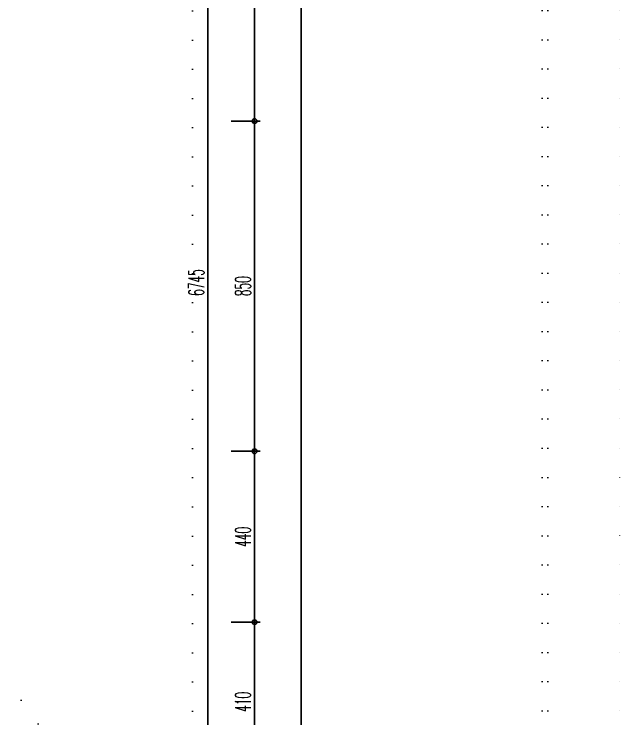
# Model space of a CAD drawing. Extents: x -5598 to 26293, y -3808 to 13850.
# Drawn here: x 21371 to 22930, y 1906 to 3720 of the extents above; entities that cross this region are included whole.
import ezdxf

# ---------------------------------------------------------------- set-up
doc = ezdxf.new("R2010")
doc.units = 0
doc.header["$LTSCALE"] = 100
doc.header["$MEASUREMENT"] = 0
doc.linetypes.add('DOT', pattern=[0.25, 0, -0.25])
doc.layers.add('OLCU DIS', color=7, linetype='Continuous')
doc.layers.add('YOLLAR', color=7, linetype='Continuous', lineweight=15)
doc.styles.add('olcu', font='romans.shx', dxfattribs={"width": 0.5})
doc.dimstyles.new('1-200', dxfattribs={"dimtxt": 40, "dimasz": 2, "dimexe": 0, "dimexo": 0, "dimgap": 10, "dimtad": 1, "dimdec": 4, "dimrnd": 0.1, "dimzin": 9, "dimdsep": 46, "dimtxsty": 'olcu', "dimblk1": 'SOL', "dimblk2": 'SAG', "dimsah": 1, "dimcen": 0, "dimse1": 1, "dimse2": 1, "dimclre": 13, "dimadec": 0, "dimazin": 0, "dimtfac": 1, "dimtdec": 4, "dimtix": 1, "dimtmove": 2, "dimatfit": 2, "dimldrblk": 'SOL', "dimfxl": 0, "dimtolj": 1, "dimarcsym": 0})

# ---------------------------------------------------------------- blocks, each defined once
blk = doc.blocks.new('*U550')
at = {"color": 16, "linetype": 'ByBlock', "ltscale": 3}
for p, q in [((15950, -7540), (15950, -10974.2)), ((15950, -10974.2), (14740, -9305))]:
    blk.add_line(p, q, dxfattribs=at)
at = {"color": 0, "linetype": 'ByBlock', "ltscale": 3}
for p, q in [((17049.9, -15650), (17049.9, -7740)), ((16864.9, -15650), (16864.9, -7825)), ((16849.9, -15650), (16849.9, -7840))]:
    blk.add_line(p, q, dxfattribs=at)
blk = doc.blocks.new('SOL')
at = {"color": 0}
for p, q in [((0, 30), (0, -6.96)), ((7.58, 0), (-6.97, 0))]:
    blk.add_line(p, q, dxfattribs=at)
blk.add_circle((0, 0), 3, dxfattribs=at)
blk = doc.blocks.new('SAG')
at = {"color": 0}
for p, q in [((7.58, 0), (-6.97, 0)), ((0, -30), (0, 6.96))]:
    blk.add_line(p, q, dxfattribs=at)
blk.add_circle((0, 0), 3, dxfattribs=at)
blk = doc.blocks.new('*D444')
at = {"layer": 'OLCU DIS', "color": 0, "lineweight": -2, "transparency": 16777216}
blk.add_line((21870, 6743), (21870, 2), dxfattribs=at)
at = {"layer": 'OLCU DIS', "color": 0, "lineweight": -2, "transparency": 16777216, "xscale": 2, "yscale": 2, "zscale": 2}
for name, p, rotation in [('SOL', (21870, 6745), 90), ('SAG', (21870, 0), 270)]:
    blk.add_blockref(name, p, dxfattribs=dict(at, rotation=rotation))
at = {"layer": 'OLCU DIS', "color": 0, "transparency": 16777216, "insert": (21840, 3029.5), "char_height": 40, "attachment_point": 5, "rotation": 90, "style": 'olcu'}
blk.add_mtext('\\A1;6745', dxfattribs=at)
blk = doc.blocks.new('*D465')
at = {"layer": 'OLCU DIS', "color": 0, "lineweight": -2, "transparency": 16777216}
blk.add_line((21990, 4293), (21990, 3447), dxfattribs=at)
at = {"layer": 'OLCU DIS', "color": 0, "lineweight": -2, "transparency": 16777216, "xscale": 2, "yscale": 2, "zscale": 2}
for name, p, rotation in [('SOL', (21990, 4295), 90), ('SAG', (21990, 3445), 270)]:
    blk.add_blockref(name, p, dxfattribs=dict(at, rotation=rotation))
at = {"layer": 'OLCU DIS', "color": 0, "transparency": 16777216, "insert": (21960, 3870), "char_height": 40, "attachment_point": 5, "rotation": 90, "style": 'olcu'}
blk.add_mtext('\\A1;850', dxfattribs=at)
blk = doc.blocks.new('*D466')
at = {"layer": 'OLCU DIS', "color": 0, "lineweight": -2, "transparency": 16777216}
blk.add_line((21990, 3443), (21990, 2597), dxfattribs=at)
at = {"layer": 'OLCU DIS', "color": 0, "lineweight": -2, "transparency": 16777216, "xscale": 2, "yscale": 2, "zscale": 2}
for name, p, rotation in [('SOL', (21990, 3445), 90), ('SAG', (21990, 2595), 270)]:
    blk.add_blockref(name, p, dxfattribs=dict(at, rotation=rotation))
at = {"layer": 'OLCU DIS', "color": 0, "transparency": 16777216, "insert": (21960, 3020), "char_height": 40, "attachment_point": 5, "rotation": 90, "style": 'olcu'}
blk.add_mtext('\\A1;850', dxfattribs=at)
blk = doc.blocks.new('*D467')
at = {"layer": 'OLCU DIS', "color": 0, "lineweight": -2, "transparency": 16777216}
blk.add_line((21990, 2593), (21990, 2157), dxfattribs=at)
at = {"layer": 'OLCU DIS', "color": 0, "lineweight": -2, "transparency": 16777216, "xscale": 2, "yscale": 2, "zscale": 2}
for name, p, rotation in [('SOL', (21990, 2595), 90), ('SAG', (21990, 2155), 270)]:
    blk.add_blockref(name, p, dxfattribs=dict(at, rotation=rotation))
at = {"layer": 'OLCU DIS', "color": 0, "transparency": 16777216, "insert": (21960, 2375), "char_height": 40, "attachment_point": 5, "rotation": 90, "style": 'olcu'}
blk.add_mtext('\\A1;440', dxfattribs=at)
blk = doc.blocks.new('*D468')
at = {"layer": 'OLCU DIS', "color": 0, "lineweight": -2, "transparency": 16777216}
blk.add_line((21990, 2153), (21990, 1747), dxfattribs=at)
at = {"layer": 'OLCU DIS', "color": 0, "lineweight": -2, "transparency": 16777216, "xscale": 2, "yscale": 2, "zscale": 2}
for name, p, rotation in [('SOL', (21990, 2155), 90), ('SAG', (21990, 1745), 270)]:
    blk.add_blockref(name, p, dxfattribs=dict(at, rotation=rotation))
at = {"layer": 'OLCU DIS', "color": 0, "transparency": 16777216, "insert": (21960, 1950), "char_height": 40, "attachment_point": 5, "rotation": 90, "style": 'olcu'}
blk.add_mtext('\\A1;410', dxfattribs=at)
blk = doc.blocks.new('*D472')
at = {"layer": 'OLCU DIS', "color": 0, "lineweight": -2, "transparency": 16777216}
blk.add_line((22110, 12638), (22110, -338), dxfattribs=at)
at = {"layer": 'OLCU DIS', "color": 0, "lineweight": -2, "transparency": 16777216, "xscale": 2, "yscale": 2, "zscale": 2}
for name, p, rotation in [('SOL', (22110, 12640), 90), ('SAG', (22110, -340), 270)]:
    blk.add_blockref(name, p, dxfattribs=dict(at, rotation=rotation))
at = {"layer": 'OLCU DIS', "color": 0, "transparency": 16777216, "insert": (22080, 5680.9), "char_height": 40, "attachment_point": 5, "rotation": 90, "style": 'olcu'}
blk.add_mtext('\\A1;12980', dxfattribs=at)

msp = doc.modelspace()

# ---------------------------------------------------------------- block references
at = {"layer": 'YOLLAR', "color": 9, "linetype": 'DOT'}
msp.add_blockref('*U550', (5880, 12320.00004), dxfattribs=at)

# ---------------------------------------------------------------- dimensions: what is measured, and where the dimension line sits
at = {"layer": 'OLCU DIS', "color": 7}
for base, p1, p2, picture, middle in [((22110.00016, -340), (21930.00016, 12640), (21930.00016, -340), '*D472', (22080.00016, 5680.93522)), ((21870.00016, 0), (21270, 6745), (20620, 0), '*D444', (21840.00016, 3029.52859))]:
    dim = msp.add_linear_dim(base=base, p1=p1, p2=p2, angle=90, dimstyle='1-200', dxfattribs=at)
    dim.commit()
    dim.dimension.update_dxf_attribs({"geometry": picture, "text_midpoint": middle, "dimtype": 160})
for base, p1, p2, picture, middle in [((21990.00016, 3445), (21990.00016, 4295), (21990.00016, 3445), '*D465', (21960.00016, 3870)), ((21990.00016, 2595), (21990.00016, 3445), (21990.00016, 2595), '*D466', (21960.00016, 3020)), ((21990.00016, 2155), (21990.00016, 2595), (21990.00016, 2155), '*D467', (21960.00016, 2375)), ((21990.00016, 1745), (21990.00016, 2155), (21990.00016, 1745), '*D468', (21960.00016, 1950))]:
    dim = msp.add_linear_dim(base=base, p1=p1, p2=p2, angle=90, dimstyle='1-200', dxfattribs=at)
    dim.commit()
    dim.dimension.update_dxf_attribs({"geometry": picture, "text_midpoint": middle})

doc.saveas('drawing.dxf')
